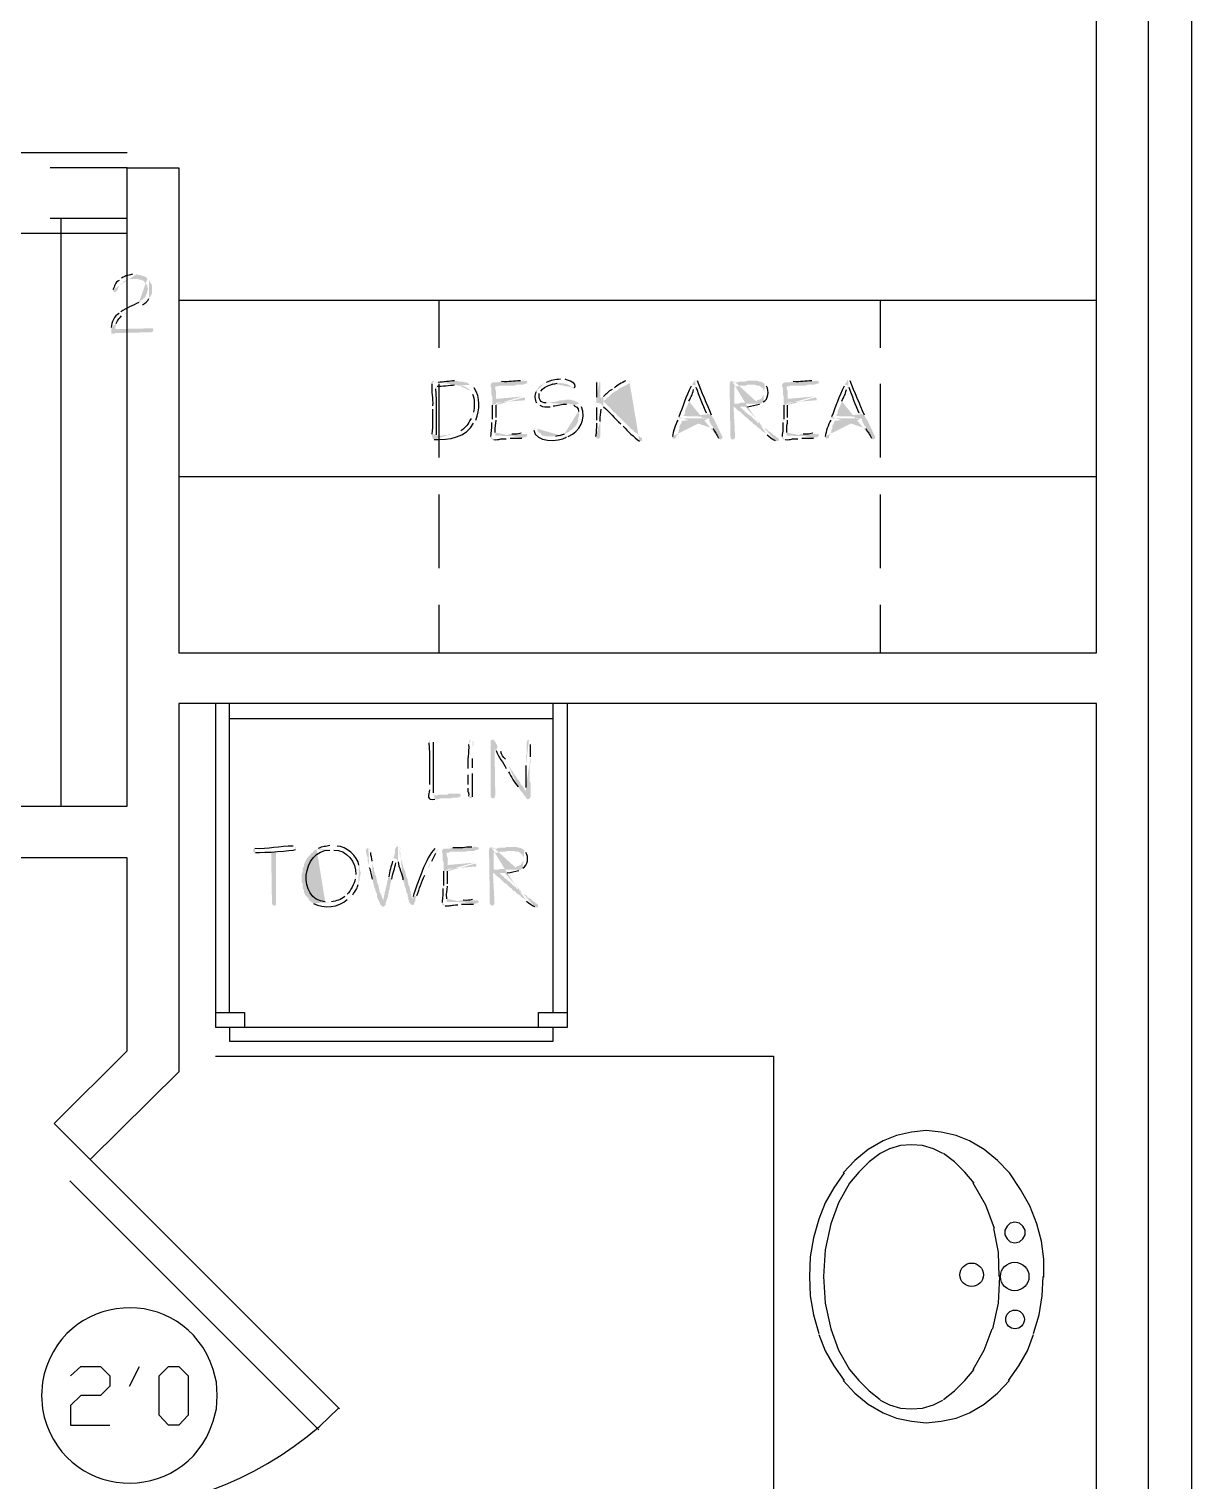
# Model space of a CAD drawing. Header units: inches. Extents: x -167 to 6071, y -6287 to -2731.
# Drawn here: x 1314.3 to 1393.4, y -5875 to -5776.1 of the extents above; entities that cross this region are included whole.
import ezdxf

# ---------------------------------------------------------------- set-up
doc = ezdxf.new("R2010")
doc.units = ezdxf.units.IN
doc.header["$LTSCALE"] = 96
doc.header["$MEASUREMENT"] = 0
doc.layers.add('PDF_Geometry', color=7, linetype='Continuous', true_color=0x4a4a4a)
doc.layers.add('PDF_Solid Fills', color=7, linetype='Continuous')

msp = doc.modelspace()

# ---------------------------------------------------------------- hatches: boundary and pattern name
at = {"layer": 'PDF_Solid Fills', "transparency": 33554559}
h = msp.add_hatch(color=256, dxfattribs=at)
h.paths.add_polyline_path([(1322.303, -5793.162), (1321.45, -5793.162), (1321.663, -5793.162), (1321.77, -5793.215), (1321.877, -5793.215), (1321.983, -5793.269), (1322.09, -5793.322), (1322.09, -5793.375), (1322.197, -5793.429), (1322.303, -5793.642), (1322.303, -5793.749), (1322.357, -5793.855), (1322.303, -5793.962), (1322.303, -5794.069), (1322.197, -5794.282), (1322.197, -5794.335), (1322.09, -5794.442), (1322.037, -5794.495), (1321.93, -5794.602), (1321.823, -5794.655), (1321.823, -5794.709), (1321.717, -5794.762)], flags=0)
h.paths.add_polyline_path([(1320.49, -5795.402), (1320.437, -5795.402), (1320.383, -5795.509)], flags=0)
h.paths.add_polyline_path([(1319.85, -5796.469), (1319.85, -5796.575), (1320.117, -5796.575), (1320.117, -5796.469), (1320.17, -5796.309), (1320.17, -5796.202)], flags=0)
h.paths.add_polyline_path([(1320.543, -5795.669), (1320.65, -5795.615), (1320.757, -5795.562), (1320.863, -5795.455), (1320.97, -5795.455), (1321.077, -5795.402), (1321.183, -5795.349), (1321.237, -5795.295), (1321.397, -5795.242), (1321.503, -5795.189), (1321.663, -5795.082), (1321.77, -5795.029), (1321.877, -5794.975), (1321.983, -5794.922)], flags=0)
h.paths.add_polyline_path([(1322.41, -5794.495), (1322.463, -5794.389), (1322.517, -5794.335), (1322.623, -5794.122), (1322.623, -5793.642), (1322.57, -5793.482), (1322.517, -5793.429), (1322.41, -5793.215)], flags=0)
h = msp.add_hatch(color=256, dxfattribs=at)
h.paths.add_polyline_path([(1321.45, -5792.842), (1321.29, -5792.842)], flags=0)
h.paths.add_polyline_path([(1320.543, -5793.109), (1320.49, -5793.162), (1320.383, -5793.269)], flags=0)
h.paths.add_polyline_path([(1319.957, -5793.909), (1320.01, -5794.015), (1320.117, -5794.069), (1320.17, -5794.015), (1320.277, -5793.909), (1320.277, -5793.855), (1320.33, -5793.749), (1320.383, -5793.695), (1320.383, -5793.642), (1320.437, -5793.589), (1320.543, -5793.482), (1320.65, -5793.429), (1320.703, -5793.322), (1320.81, -5793.269), (1320.863, -5793.269), (1320.97, -5793.215), (1321.077, -5793.162), (1322.303, -5793.162), (1322.25, -5793.055), (1322.037, -5792.949), (1321.93, -5792.949), (1321.823, -5792.895), (1321.717, -5792.895), (1321.557, -5792.842)], flags=0)
for points in [[(1322.57, -5796.522), (1320.117, -5796.575), (1319.85, -5796.575), (1319.85, -5796.895), (1320.063, -5796.895), (1320.117, -5796.842), (1322.517, -5796.789), (1322.57, -5796.789), (1322.677, -5796.735), (1322.73, -5796.682), (1322.677, -5796.575), (1322.677, -5796.522)], [(1363.53, -5800.095), (1363.103, -5800.095), (1362.997, -5800.149), (1362.623, -5800.149), (1362.463, -5800.202), (1362.197, -5800.202), (1364.223, -5800.255), (1364.17, -5800.202), (1364.063, -5800.149), (1363.957, -5800.149), (1363.797, -5800.095), (1363.69, -5800.095)], [(1350.943, -5801.375), (1350.783, -5801.375), (1350.623, -5801.429), (1350.357, -5801.429), (1350.25, -5801.482), (1350.143, -5801.482), (1350.037, -5801.535), (1349.877, -5801.535), (1349.77, -5801.589), (1349.45, -5801.589), (1351.637, -5801.589), (1351.53, -5801.535), (1351.423, -5801.482), (1351.317, -5801.429), (1351.21, -5801.429), (1351.103, -5801.375)], [(1345.77, -5824.522), (1345.663, -5824.575), (1345.663, -5828.362), (1345.717, -5828.469), (1345.823, -5828.522), (1345.93, -5828.469), (1345.93, -5828.415), (1345.983, -5828.309), (1345.93, -5825.109), (1346.143, -5825.002), (1346.09, -5824.895), (1345.983, -5824.682), (1345.93, -5824.629), (1345.877, -5824.522)], [(1343.423, -5828.202), (1342.783, -5828.202), (1342.73, -5828.255), (1342.143, -5828.255), (1342.037, -5828.309), (1341.77, -5828.309), (1343.637, -5828.309), (1343.583, -5828.202), (1343.53, -5828.202)], [(1347.157, -5831.829), (1346.73, -5831.829), (1346.623, -5831.882), (1346.25, -5831.882), (1346.09, -5831.935), (1345.823, -5831.935), (1347.85, -5831.989), (1347.797, -5831.935), (1347.69, -5831.882), (1347.583, -5831.882), (1347.423, -5831.829), (1347.317, -5831.829)], [(1331.05, -5832.149), (1330.73, -5832.149), (1330.783, -5835.669), (1330.837, -5835.775), (1330.943, -5835.829), (1331.05, -5835.775), (1331.05, -5835.669)]]:
    msp.add_hatch(color=256, dxfattribs=at).paths.add_polyline_path(points)
h = msp.add_hatch(color=256, dxfattribs=at)
h.paths.add_polyline_path([(1341.823, -5800.095), (1341.77, -5800.095), (1341.663, -5800.149), (1341.663, -5800.309)], flags=0)
h.paths.add_polyline_path([(1341.717, -5801.802), (1341.717, -5802.015)], flags=0)
h.paths.add_polyline_path([(1341.663, -5803.722), (1341.663, -5803.829), (1341.983, -5803.829), (1341.983, -5803.775)], flags=0)
h.paths.add_polyline_path([(1341.93, -5800.629), (1341.93, -5800.522), (1342.037, -5800.469)], flags=0)
h.paths.add_polyline_path([(1343.21, -5800.362), (1344.277, -5800.362), (1344.17, -5800.309), (1344.117, -5800.255), (1341.93, -5800.202), (1341.877, -5800.149)], flags=0)
h = msp.add_hatch(color=256, dxfattribs=at)
h.paths.add_polyline_path([(1344.277, -5800.362), (1343.21, -5800.362), (1343.263, -5800.362), (1343.423, -5800.415), (1343.53, -5800.415)], flags=0)
h.paths.add_polyline_path([(1344.33, -5800.789, 0.210954), (1343.53, -5800.415)], flags=0)
h.paths.add_polyline_path([(1344.33, -5800.789), (1344.437, -5801.002)], flags=0)
h.paths.add_polyline_path([(1344.49, -5802.229), (1344.49, -5802.335), (1344.437, -5802.442), (1344.33, -5802.655)], flags=0)
h.paths.add_polyline_path([(1343.637, -5803.509), (1343.53, -5803.562), (1343.423, -5803.562), (1343.317, -5803.615), (1343.157, -5803.669), (1343.05, -5803.722), (1342.837, -5803.722), (1342.73, -5803.775), (1342.517, -5803.775), (1342.357, -5803.829), (1341.663, -5803.829), (1341.717, -5803.989), (1341.717, -5804.042), (1341.823, -5804.095)], flags=0)
h.paths.add_polyline_path([(1344.49, -5802.975), (1344.543, -5802.869), (1344.597, -5802.869), (1344.65, -5802.762)], flags=0)
h.paths.add_polyline_path([(1344.543, -5800.575), (1344.437, -5800.522), (1344.437, -5800.469), (1344.383, -5800.415)], flags=0)
h = msp.add_hatch(color=256, dxfattribs=at)
h.paths.add_polyline_path([(1343.263, -5800.095), (1343.21, -5800.095)], flags=0)
h.paths.add_polyline_path([(1342.09, -5800.202), (1341.93, -5800.202), (1344.117, -5800.255), (1344.01, -5800.202), (1343.903, -5800.202), (1343.743, -5800.149), (1343.53, -5800.149), (1343.37, -5800.095)], flags=0)
h = msp.add_hatch(color=256, dxfattribs=at)
h.paths.add_polyline_path([(1348.01, -5800.042), (1347.85, -5800.095), (1347.69, -5800.095)], flags=0)
h.paths.add_polyline_path([(1346.41, -5800.149), (1346.303, -5800.149), (1346.197, -5800.202), (1345.823, -5800.202), (1345.717, -5800.255), (1345.663, -5800.362), (1345.663, -5800.469), (1345.717, -5800.575), (1345.717, -5801.002), (1345.77, -5801.162), (1345.77, -5801.375), (1346.037, -5801.322), (1346.037, -5800.789), (1345.983, -5800.682), (1345.983, -5800.469), (1346.143, -5800.469), (1346.25, -5800.415), (1347.263, -5800.415), (1347.423, -5800.362), (1347.85, -5800.362), (1347.957, -5800.309), (1348.01, -5800.309), (1348.117, -5800.255), (1348.17, -5800.255), (1348.17, -5800.202), (1348.117, -5800.095)], flags=0)
h = msp.add_hatch(color=256, dxfattribs=at)
h.paths.add_polyline_path([(1349.397, -5800.202), (1349.29, -5800.255), (1349.183, -5800.362), (1349.077, -5800.415), (1348.97, -5800.469), (1348.863, -5800.682), (1348.757, -5800.735), (1348.757, -5800.842)], flags=0)
h.paths.add_polyline_path([(1348.81, -5801.589), (1348.863, -5801.695), (1348.917, -5801.695), (1349.023, -5801.749)], flags=0)
h.paths.add_polyline_path([(1349.717, -5801.855), (1349.823, -5801.855), (1349.93, -5801.802)], flags=0)
h.paths.add_polyline_path([(1350.837, -5801.695), (1350.943, -5801.642), (1351.69, -5801.642), (1351.637, -5801.589), (1349.45, -5801.589)], flags=0)
h.paths.add_polyline_path([(1348.97, -5800.949), (1349.023, -5800.842), (1349.077, -5800.789)], flags=0)
h.paths.add_polyline_path([(1350.197, -5800.255), (1350.463, -5800.255)], flags=0)
h = msp.add_hatch(color=256, dxfattribs=at)
h.paths.add_polyline_path([(1350.463, -5799.989), (1350.41, -5799.989)], flags=0)
h.paths.add_polyline_path([(1349.45, -5800.202), (1349.397, -5800.202), (1350.463, -5800.255), (1350.623, -5800.255), (1350.73, -5800.309), (1350.837, -5800.309), (1351.05, -5800.415), (1351.157, -5800.522), (1351.21, -5800.522), (1351.21, -5800.575), (1351.317, -5800.629), (1351.37, -5800.575)], flags=0)
h.paths.add_polyline_path([(1350.73, -5799.989), (1350.57, -5799.989)], flags=0)
h = msp.add_hatch(color=256, dxfattribs=at)
h.paths.add_polyline_path([(1354.997, -5800.042), (1354.89, -5800.095), (1354.837, -5800.095)], flags=0)
h.paths.add_polyline_path([(1354.09, -5800.575), (1354.037, -5800.629), (1353.93, -5800.682)], flags=0)
h.paths.add_polyline_path([(1353.343, -5801.162), (1353.237, -5801.215), (1353.183, -5801.322), (1352.863, -5801.375), (1352.863, -5801.589), (1353.183, -5801.642), (1353.237, -5801.749), (1353.343, -5801.855)], flags=0)
h.paths.add_polyline_path([(1354.517, -5803.029), (1354.57, -5803.082), (1354.677, -5803.189)], flags=0)
h.paths.add_polyline_path([(1355.797, -5804.202), (1355.957, -5804.202), (1355.957, -5803.989), (1355.85, -5803.935), (1355.743, -5803.829), (1355.637, -5803.669), (1355.53, -5803.615), (1355.423, -5803.562), (1355.37, -5803.455), (1355.263, -5803.402), (1355.21, -5803.349), (1355.103, -5803.242), (1354.943, -5803.082), (1354.89, -5803.029), (1354.783, -5802.922), (1354.463, -5802.602), (1354.41, -5802.549), (1354.303, -5802.495), (1354.25, -5802.389), (1354.197, -5802.335), (1354.09, -5802.229), (1353.983, -5802.175), (1353.93, -5802.069), (1353.823, -5801.962), (1353.717, -5801.855), (1353.663, -5801.802), (1353.557, -5801.695), (1353.45, -5801.589), (1353.343, -5801.482), (1353.397, -5801.429), (1353.503, -5801.375), (1353.557, -5801.269), (1353.663, -5801.215), (1353.77, -5801.109), (1353.823, -5801.055), (1353.93, -5800.949), (1354.037, -5800.895), (1354.09, -5800.842), (1354.197, -5800.789), (1354.303, -5800.735), (1354.41, -5800.629), (1354.517, -5800.575), (1354.623, -5800.522), (1354.73, -5800.469), (1354.837, -5800.415), (1354.943, -5800.362), (1354.997, -5800.309), (1355.103, -5800.255), (1355.157, -5800.149), (1355.103, -5800.095)], flags=0)
h = msp.add_hatch(color=256, dxfattribs=at)
h.paths.add_polyline_path([(1352.97, -5800.095), (1352.863, -5800.149), (1352.863, -5800.202)], flags=0)
h.paths.add_polyline_path([(1352.863, -5801.215), (1352.863, -5801.375), (1353.183, -5801.322), (1353.183, -5801.269), (1353.13, -5801.162), (1353.13, -5800.202), (1353.077, -5800.149)], flags=0)
h = msp.add_hatch(color=256, dxfattribs=at)
h.paths.add_polyline_path([(1359.37, -5800.362), (1359.317, -5800.469)], flags=0)
h.paths.add_polyline_path([(1358.463, -5802.549), (1358.41, -5802.655), (1360.49, -5802.655), (1360.543, -5802.709), (1360.543, -5802.815), (1360.65, -5803.029), (1360.703, -5803.135), (1360.81, -5803.242), (1360.81, -5803.349)], flags=0)
h.paths.add_polyline_path([(1361.183, -5803.989), (1361.29, -5804.095), (1361.397, -5804.042), (1361.45, -5803.935), (1360.97, -5802.922), (1360.863, -5802.709), (1360.81, -5802.655), (1360.757, -5802.549), (1358.783, -5802.495), (1358.89, -5802.282), (1358.89, -5802.175), (1358.943, -5802.015), (1358.997, -5801.909), (1359.05, -5801.802), (1359.103, -5801.695), (1359.103, -5801.642), (1359.157, -5801.589), (1359.157, -5801.482)], flags=0)
h.paths.add_polyline_path([(1359.477, -5800.682), (1359.583, -5800.575), (1359.637, -5800.415)], flags=0)
h = msp.add_hatch(color=256, dxfattribs=at)
h.paths.add_polyline_path([(1359.583, -5800.042), (1359.53, -5800.095), (1359.53, -5800.149), (1359.423, -5800.255), (1359.37, -5800.362), (1359.637, -5800.415), (1359.637, -5800.522)], flags=0)
h.paths.add_polyline_path([(1360.33, -5802.282), (1360.383, -5802.389), (1358.783, -5802.495), (1360.757, -5802.549), (1360.703, -5802.442)], flags=0)
h.paths.add_polyline_path([(1359.743, -5800.095), (1359.69, -5800.042)], flags=0)
h = msp.add_hatch(color=256, dxfattribs=at)
h.paths.add_polyline_path([(1362.09, -5800.095), (1361.983, -5800.149), (1361.93, -5800.255), (1361.983, -5803.882), (1361.983, -5803.935), (1362.037, -5804.042), (1362.143, -5804.095), (1362.25, -5804.042), (1362.303, -5803.935), (1362.303, -5803.882), (1362.197, -5801.855), (1363.157, -5801.855)], flags=0)
h.paths.add_polyline_path([(1363.957, -5801.695), (1364.01, -5801.642), (1362.25, -5801.642), (1362.25, -5800.469), (1362.517, -5800.469), (1362.677, -5800.415), (1363.05, -5800.415), (1363.157, -5800.362), (1363.53, -5800.362), (1364.33, -5800.309), (1364.223, -5800.255), (1362.197, -5800.202), (1362.197, -5800.095)], flags=0)
h = msp.add_hatch(color=256, dxfattribs=at)
h.paths.add_polyline_path([(1364.33, -5800.309), (1363.53, -5800.362), (1363.637, -5800.362), (1363.797, -5800.415), (1363.903, -5800.415), (1364.01, -5800.469), (1364.063, -5800.522), (1364.17, -5800.575), (1364.223, -5800.682), (1364.277, -5800.789), (1364.277, -5801.002), (1364.223, -5801.109), (1364.17, -5801.162), (1364.117, -5801.269), (1364.063, -5801.322), (1363.957, -5801.375), (1363.797, -5801.429), (1363.797, -5801.482), (1363.637, -5801.482), (1363.53, -5801.535), (1363.317, -5801.535), (1363.21, -5801.589), (1362.677, -5801.589), (1362.57, -5801.642), (1362.25, -5801.642), (1364.117, -5801.642), (1364.117, -5801.589), (1364.223, -5801.535)], flags=0)
h.paths.add_polyline_path([(1364.437, -5800.469), (1364.383, -5800.362)], flags=0)
h = msp.add_hatch(color=256, dxfattribs=at)
h.paths.add_polyline_path([(1367.85, -5800.042), (1367.69, -5800.095), (1367.53, -5800.095)], flags=0)
h.paths.add_polyline_path([(1366.25, -5800.149), (1366.143, -5800.149), (1366.037, -5800.202), (1365.663, -5800.202), (1365.557, -5800.255), (1365.503, -5800.362), (1365.503, -5800.469), (1365.557, -5800.575), (1365.557, -5801.002), (1365.61, -5801.162), (1365.61, -5801.375), (1365.877, -5801.322), (1365.877, -5800.789), (1365.823, -5800.682), (1365.823, -5800.469), (1365.983, -5800.469), (1366.09, -5800.415), (1367.103, -5800.415), (1367.263, -5800.362), (1367.69, -5800.362), (1367.797, -5800.309), (1367.85, -5800.309), (1367.957, -5800.255), (1368.01, -5800.255), (1368.01, -5800.202), (1367.957, -5800.095)], flags=0)
h = msp.add_hatch(color=256, dxfattribs=at)
h.paths.add_polyline_path([(1369.77, -5800.362), (1369.717, -5800.469)], flags=0)
h.paths.add_polyline_path([(1368.863, -5802.549), (1368.81, -5802.655), (1370.89, -5802.655), (1370.943, -5802.709), (1370.943, -5802.815), (1370.997, -5802.922), (1371.05, -5803.029), (1371.103, -5803.135), (1371.21, -5803.242), (1371.21, -5803.349)], flags=0)
h.paths.add_polyline_path([(1371.583, -5803.989), (1371.637, -5804.042), (1371.69, -5804.095), (1371.797, -5804.042), (1371.85, -5803.935), (1371.37, -5802.922), (1371.317, -5802.815), (1371.263, -5802.709), (1371.21, -5802.655), (1371.157, -5802.549), (1369.183, -5802.495), (1369.29, -5802.282), (1369.29, -5802.175), (1369.343, -5802.015), (1369.45, -5801.802), (1369.503, -5801.695), (1369.503, -5801.642), (1369.557, -5801.589), (1369.557, -5801.482)], flags=0)
h.paths.add_polyline_path([(1369.877, -5800.682), (1369.983, -5800.575), (1370.037, -5800.415)], flags=0)
h = msp.add_hatch(color=256, dxfattribs=at)
h.paths.add_polyline_path([(1369.983, -5800.042), (1369.93, -5800.095), (1369.93, -5800.149), (1369.877, -5800.202), (1369.823, -5800.255), (1369.77, -5800.362), (1370.037, -5800.415), (1370.037, -5800.522)], flags=0)
h.paths.add_polyline_path([(1370.73, -5802.282), (1370.783, -5802.389), (1369.183, -5802.495), (1371.157, -5802.549), (1371.103, -5802.442)], flags=0)
h.paths.add_polyline_path([(1370.143, -5800.095), (1370.09, -5800.042)], flags=0)
h = msp.add_hatch(color=256, dxfattribs=at)
h.paths.add_polyline_path([(1347.85, -5801.162), (1346.037, -5801.322), (1345.77, -5801.375), (1345.77, -5801.749)], flags=0)
h.paths.add_polyline_path([(1345.77, -5802.709), (1345.77, -5802.815), (1345.717, -5802.922)], flags=0)
h.paths.add_polyline_path([(1345.663, -5803.882), (1345.663, -5803.989), (1345.77, -5804.095), (1345.877, -5804.095)], flags=0)
h.paths.add_polyline_path([(1346.73, -5804.042), (1346.837, -5804.042), (1346.997, -5803.989)], flags=0)
h.paths.add_polyline_path([(1347.797, -5803.989), (1347.957, -5803.935), (1348.063, -5803.935), (1348.117, -5803.882), (1345.983, -5803.829), (1345.983, -5803.615)], flags=0)
h.paths.add_polyline_path([(1346.037, -5802.762), (1346.037, -5802.602)], flags=0)
h.paths.add_polyline_path([(1346.037, -5801.749), (1346.037, -5801.589), (1347.85, -5801.429), (1348.01, -5801.429), (1348.01, -5801.322), (1347.957, -5801.215)], flags=0)
h = msp.add_hatch(color=256, dxfattribs=at)
h.paths.add_polyline_path([(1367.69, -5801.162), (1365.877, -5801.322), (1365.61, -5801.375), (1365.61, -5801.749)], flags=0)
h.paths.add_polyline_path([(1365.61, -5802.709), (1365.61, -5802.815), (1365.557, -5802.922)], flags=0)
h.paths.add_polyline_path([(1365.503, -5803.882), (1365.503, -5803.989), (1365.557, -5804.042), (1365.61, -5804.095), (1365.717, -5804.095)], flags=0)
h.paths.add_polyline_path([(1366.57, -5804.042), (1366.677, -5804.042), (1366.837, -5803.989)], flags=0)
h.paths.add_polyline_path([(1367.637, -5803.989), (1367.797, -5803.935), (1367.903, -5803.935), (1367.957, -5803.882), (1365.823, -5803.829), (1365.823, -5803.615)], flags=0)
h.paths.add_polyline_path([(1365.877, -5802.762), (1365.877, -5802.602)], flags=0)
h.paths.add_polyline_path([(1365.877, -5801.749), (1365.877, -5801.589), (1367.69, -5801.429), (1367.85, -5801.429), (1367.85, -5801.322), (1367.797, -5801.215)], flags=0)
h = msp.add_hatch(color=256, dxfattribs=at)
h.paths.add_polyline_path([(1351.69, -5801.642), (1350.943, -5801.642), (1351.103, -5801.695), (1351.21, -5801.695), (1351.317, -5801.749)], flags=0)
h.paths.add_polyline_path([(1351.637, -5802.175), (1351.69, -5802.282), (1351.69, -5802.495), (1351.637, -5802.602), (1351.637, -5802.815), (1351.53, -5803.029), (1351.477, -5803.135), (1351.37, -5803.242), (1351.317, -5803.295), (1351.21, -5803.402), (1351.103, -5803.455), (1350.997, -5803.562), (1350.89, -5803.615), (1350.783, -5803.669), (1350.677, -5803.722)], flags=0)
h.paths.add_polyline_path([(1350.09, -5803.882), (1349.717, -5803.882), (1350.943, -5803.882)], flags=0)
h.paths.add_polyline_path([(1351.85, -5801.855), (1351.743, -5801.749)], flags=0)
h = msp.add_hatch(color=256, dxfattribs=at)
h.paths.add_polyline_path([(1352.863, -5801.589), (1352.863, -5801.909)], flags=0)
h.paths.add_polyline_path([(1352.863, -5802.762), (1352.863, -5802.975)], flags=0)
h.paths.add_polyline_path([(1352.81, -5803.882), (1352.863, -5803.989), (1352.97, -5804.042), (1353.023, -5804.042), (1353.077, -5803.989), (1353.13, -5803.882), (1353.13, -5802.869)], flags=0)
h.paths.add_polyline_path([(1353.183, -5802.015), (1353.183, -5801.642)], flags=0)
h = msp.add_hatch(color=256, dxfattribs=at)
h.paths.add_polyline_path([(1363.157, -5801.855), (1362.197, -5801.855), (1362.303, -5801.909), (1362.41, -5802.015), (1362.517, -5802.122), (1362.623, -5802.175), (1362.837, -5802.389), (1362.89, -5802.442), (1362.997, -5802.549), (1363.103, -5802.602), (1363.21, -5802.709), (1363.263, -5802.762), (1363.37, -5802.869), (1363.477, -5802.922), (1363.53, -5803.029), (1363.637, -5803.082), (1363.743, -5803.135), (1363.797, -5803.242), (1363.903, -5803.295), (1363.957, -5803.349), (1364.063, -5803.402), (1364.117, -5803.509), (1364.223, -5803.562), (1364.33, -5803.615), (1364.49, -5803.775)], flags=0)
h.paths.add_polyline_path([(1365.023, -5804.149), (1365.077, -5804.202), (1365.237, -5804.202), (1365.29, -5804.095), (1365.237, -5803.989), (1365.13, -5803.935), (1365.023, -5803.829), (1364.917, -5803.775), (1364.81, -5803.669), (1364.757, -5803.615), (1364.65, -5803.562), (1364.543, -5803.509), (1364.49, -5803.402), (1364.277, -5803.295), (1364.17, -5803.189), (1364.063, -5803.135), (1364.01, -5803.029), (1363.903, -5802.975), (1363.797, -5802.922), (1363.743, -5802.815), (1363.637, -5802.762), (1363.583, -5802.709), (1363.477, -5802.602), (1363.423, -5802.549), (1363.317, -5802.442), (1363.21, -5802.389), (1363.103, -5802.282), (1362.997, -5802.229), (1362.943, -5802.122), (1362.837, -5802.069), (1362.73, -5801.962), (1362.623, -5801.855), (1362.997, -5801.855)], flags=0)
h = msp.add_hatch(color=256, dxfattribs=at)
h.paths.add_polyline_path([(1348.703, -5803.295), (1348.597, -5803.349), (1348.597, -5803.455)], flags=0)
h.paths.add_polyline_path([(1350.837, -5803.935), (1350.943, -5803.882), (1349.397, -5803.882), (1349.29, -5803.829), (1349.237, -5803.829), (1349.13, -5803.775), (1349.077, -5803.669), (1348.97, -5803.615), (1348.863, -5803.509), (1348.863, -5803.402), (1348.81, -5803.349)], flags=0)
h = msp.add_hatch(color=256, dxfattribs=at)
h.paths.add_polyline_path([(1358.41, -5802.655), (1358.41, -5802.762)], flags=0)
h.paths.add_polyline_path([(1358.037, -5803.882), (1358.037, -5803.989), (1358.143, -5804.042), (1358.197, -5804.042), (1358.303, -5803.935), (1358.303, -5803.829), (1358.41, -5803.722), (1358.463, -5803.509), (1358.463, -5803.455), (1358.517, -5803.349), (1358.517, -5803.189), (1358.623, -5802.975), (1358.677, -5802.869), (1358.677, -5802.815), (1360.49, -5802.655)], flags=0)
h = msp.add_hatch(color=256, dxfattribs=at)
h.paths.add_polyline_path([(1368.81, -5802.655), (1368.81, -5802.762)], flags=0)
h.paths.add_polyline_path([(1368.437, -5803.882), (1368.437, -5803.989), (1368.543, -5804.042), (1368.597, -5804.042), (1368.65, -5803.989), (1368.703, -5803.935), (1368.703, -5803.829), (1368.81, -5803.722), (1368.863, -5803.509), (1368.863, -5803.455), (1368.917, -5803.349), (1368.917, -5803.189), (1368.97, -5803.082), (1369.077, -5802.869), (1369.077, -5802.815), (1370.89, -5802.655)], flags=0)
h = msp.add_hatch(color=256, dxfattribs=at)
h.paths.add_polyline_path([(1347.957, -5803.669), (1347.743, -5803.669)], flags=0)
h.paths.add_polyline_path([(1347.103, -5803.722), (1346.943, -5803.722), (1346.837, -5803.775), (1346.357, -5803.775), (1346.197, -5803.829), (1345.983, -5803.829), (1348.117, -5803.882), (1348.17, -5803.829), (1348.117, -5803.722)], flags=0)
h = msp.add_hatch(color=256, dxfattribs=at)
h.paths.add_polyline_path([(1367.797, -5803.669), (1367.583, -5803.669)], flags=0)
h.paths.add_polyline_path([(1366.943, -5803.722), (1366.783, -5803.722), (1366.677, -5803.775), (1366.197, -5803.775), (1366.037, -5803.829), (1365.823, -5803.829), (1367.957, -5803.882), (1368.01, -5803.829), (1367.957, -5803.722)], flags=0)
h = msp.add_hatch(color=256, dxfattribs=at)
h.paths.add_polyline_path([(1341.61, -5824.522), (1341.503, -5824.575), (1341.45, -5824.735)], flags=0)
h.paths.add_polyline_path([(1341.503, -5827.562), (1341.503, -5827.935)], flags=0)
h.paths.add_polyline_path([(1341.877, -5828.575), (1342.09, -5828.575), (1342.25, -5828.522), (1342.943, -5828.522), (1343.05, -5828.469), (1343.423, -5828.469), (1343.53, -5828.415), (1343.583, -5828.415), (1343.637, -5828.309), (1341.77, -5828.309), (1341.77, -5828.149)], flags=0)
h.paths.add_polyline_path([(1341.77, -5824.682), (1341.717, -5824.575)], flags=0)
h = msp.add_hatch(color=256, dxfattribs=at)
h.paths.add_polyline_path([(1344.33, -5824.522), (1344.223, -5824.575), (1344.17, -5824.735), (1344.17, -5824.842)], flags=0)
h.paths.add_polyline_path([(1344.117, -5826.495), (1344.117, -5826.922)], flags=0)
h.paths.add_polyline_path([(1344.117, -5827.562), (1344.117, -5827.829)], flags=0)
h.paths.add_polyline_path([(1344.17, -5828.362), (1344.223, -5828.469), (1344.277, -5828.522), (1344.33, -5828.522), (1344.383, -5828.469), (1344.437, -5828.415)], flags=0)
h.paths.add_polyline_path([(1344.437, -5826.815), (1344.437, -5826.442)], flags=0)
h.paths.add_polyline_path([(1344.437, -5825.802), (1344.437, -5825.002), (1344.49, -5824.895), (1344.49, -5824.682), (1344.437, -5824.575)], flags=0)
h = msp.add_hatch(color=256, dxfattribs=at)
h.paths.add_polyline_path([(1346.143, -5825.002), (1345.93, -5825.109), (1345.93, -5825.162), (1346.037, -5825.269)], flags=0)
h.paths.add_polyline_path([(1346.73, -5826.495), (1346.783, -5826.602), (1346.89, -5826.709)], flags=0)
h.paths.add_polyline_path([(1347.53, -5827.722), (1347.637, -5827.882), (1347.743, -5828.042), (1348.063, -5828.042), (1348.01, -5827.935), (1347.957, -5827.882), (1347.85, -5827.669), (1347.743, -5827.615), (1347.637, -5827.402), (1347.583, -5827.295), (1347.477, -5827.189), (1347.423, -5827.082), (1347.37, -5826.975), (1347.263, -5826.869), (1347.21, -5826.762), (1347.157, -5826.655), (1347.103, -5826.655), (1346.997, -5826.442), (1346.943, -5826.389), (1346.89, -5826.282), (1346.783, -5826.069), (1346.73, -5825.962), (1346.677, -5825.855)], flags=0)
h.paths.add_polyline_path([(1346.357, -5825.322), (1346.303, -5825.215), (1346.25, -5825.109)], flags=0)
h = msp.add_hatch(color=256, dxfattribs=at)
h.paths.add_polyline_path([(1348.277, -5824.522), (1348.17, -5824.575), (1348.117, -5824.735), (1348.117, -5825.535), (1348.063, -5825.589), (1348.063, -5826.282)], flags=0)
h.paths.add_polyline_path([(1348.063, -5827.775), (1348.063, -5828.042), (1347.743, -5828.042), (1347.85, -5828.149), (1347.903, -5828.255), (1348.01, -5828.362), (1348.063, -5828.469), (1348.17, -5828.575), (1348.223, -5828.575), (1348.33, -5828.522), (1348.383, -5828.415), (1348.383, -5827.455), (1348.33, -5827.349), (1348.33, -5826.175), (1348.383, -5826.069), (1348.383, -5825.695)], flags=0)
h.paths.add_polyline_path([(1348.383, -5824.842), (1348.383, -5824.575)], flags=0)
h = msp.add_hatch(color=256, dxfattribs=at)
h.paths.add_polyline_path([(1332.277, -5831.775), (1332.223, -5831.775)], flags=0)
h.paths.add_polyline_path([(1329.61, -5831.935), (1329.503, -5831.989), (1329.503, -5832.095), (1329.557, -5832.202), (1329.663, -5832.202)], flags=0)
h.paths.add_polyline_path([(1332.383, -5831.989), (1332.437, -5831.882), (1332.383, -5831.829)], flags=0)
h = msp.add_hatch(color=256, dxfattribs=at)
h.paths.add_polyline_path([(1333.823, -5831.989), (1333.61, -5832.095), (1333.557, -5832.202), (1333.45, -5832.255), (1333.397, -5832.362), (1333.343, -5832.415), (1333.183, -5832.575), (1333.077, -5832.789), (1332.97, -5833.002), (1332.97, -5833.109), (1332.863, -5833.322), (1332.863, -5833.535), (1332.81, -5833.695), (1332.81, -5834.229), (1332.863, -5834.335), (1332.863, -5834.602), (1332.97, -5834.815), (1332.97, -5834.922), (1333.023, -5835.029), (1333.077, -5835.135), (1333.13, -5835.189), (1333.237, -5835.295), (1333.29, -5835.349), (1333.29, -5835.402), (1333.343, -5835.455), (1333.45, -5835.562), (1333.557, -5835.615), (1334.57, -5835.615), (1334.41, -5835.562)], flags=0)
h.paths.add_polyline_path([(1334.73, -5832.042), (1334.837, -5832.042)], flags=0)
h = msp.add_hatch(color=256, dxfattribs=at)
h.paths.add_polyline_path([(1334.837, -5831.722), (1334.73, -5831.722)], flags=0)
h.paths.add_polyline_path([(1333.93, -5831.935), (1333.823, -5831.989), (1334.837, -5832.042), (1334.997, -5832.042)], flags=0)
h.paths.add_polyline_path([(1336.49, -5833.695), (1336.49, -5833.909), (1336.437, -5834.015)], flags=0)
h.paths.add_polyline_path([(1335.903, -5835.029), (1335.85, -5835.082), (1335.743, -5835.189)], flags=0)
h.paths.add_polyline_path([(1334.837, -5835.562), (1334.73, -5835.562), (1334.57, -5835.615), (1333.557, -5835.615), (1333.61, -5835.669)], flags=0)
h.paths.add_polyline_path([(1335.903, -5835.402), (1336.01, -5835.349), (1336.01, -5835.295), (1336.117, -5835.242), (1336.223, -5835.135), (1336.277, -5835.082)], flags=0)
h.paths.add_polyline_path([(1336.65, -5834.389), (1336.703, -5834.282), (1336.703, -5834.175), (1336.757, -5834.069), (1336.757, -5833.855), (1336.81, -5833.695), (1336.81, -5833.535), (1336.757, -5833.375), (1336.757, -5833.162), (1336.703, -5833.055)], flags=0)
h.paths.add_polyline_path([(1335.21, -5831.775), (1335.103, -5831.775), (1334.997, -5831.722)], flags=0)
h = msp.add_hatch(color=256, dxfattribs=at)
h.paths.add_polyline_path([(1337.343, -5831.882), (1337.237, -5831.935), (1337.183, -5832.042), (1337.183, -5832.149), (1337.237, -5832.309), (1337.237, -5832.415), (1337.29, -5832.522), (1337.29, -5832.789), (1337.343, -5832.842), (1337.343, -5832.949), (1337.397, -5833.055), (1337.397, -5833.215)], flags=0)
h.paths.add_polyline_path([(1337.61, -5834.015), (1337.663, -5834.122), (1337.663, -5834.229), (1337.717, -5834.389), (1337.717, -5834.495), (1337.77, -5834.602), (1337.823, -5834.709), (1337.823, -5834.815), (1337.877, -5834.922), (1337.93, -5835.029), (1337.93, -5835.189), (1337.983, -5835.349), (1338.09, -5835.562), (1338.143, -5835.669), (1338.143, -5835.722), (1338.197, -5835.775), (1338.303, -5835.882), (1338.41, -5835.882), (1338.517, -5835.775), (1338.517, -5835.669), (1338.57, -5835.509), (1338.357, -5835.509), (1338.357, -5835.455), (1338.303, -5835.349), (1338.25, -5835.242), (1338.25, -5835.135), (1338.197, -5835.029), (1338.09, -5834.815), (1338.09, -5834.709), (1338.037, -5834.602), (1338.037, -5834.442), (1337.983, -5834.335), (1337.93, -5834.229), (1337.93, -5834.069), (1337.877, -5833.962), (1337.877, -5833.855), (1337.77, -5833.642), (1337.77, -5833.535), (1337.717, -5833.429), (1337.717, -5833.269), (1337.663, -5833.162), (1337.663, -5833.055), (1337.61, -5832.949), (1337.61, -5832.789)], flags=0)
h.paths.add_polyline_path([(1337.503, -5832.202), (1337.503, -5832.149), (1337.45, -5831.989), (1337.397, -5831.935)], flags=0)
h = msp.add_hatch(color=256, dxfattribs=at)
h.paths.add_polyline_path([(1339.37, -5831.775), (1339.317, -5831.775), (1339.21, -5831.882), (1339.157, -5831.989), (1339.157, -5832.255), (1339.103, -5832.362), (1339.103, -5832.469), (1339.05, -5832.575), (1339.317, -5832.682), (1339.317, -5832.735), (1339.37, -5832.842)], flags=0)
h.paths.add_polyline_path([(1339.69, -5834.069), (1339.743, -5834.175), (1339.797, -5834.282), (1339.797, -5834.442), (1339.85, -5834.549), (1339.903, -5834.709), (1339.903, -5834.815), (1339.957, -5834.975), (1340.01, -5835.029), (1340.01, -5835.189), (1340.063, -5835.295), (1340.063, -5835.402), (1340.117, -5835.509), (1340.17, -5835.669), (1340.223, -5835.722), (1340.33, -5835.775), (1340.437, -5835.775), (1340.437, -5835.722), (1340.543, -5835.509), (1340.543, -5835.349), (1340.33, -5835.349), (1340.277, -5835.189), (1340.277, -5835.082), (1340.223, -5834.975), (1340.223, -5834.869), (1340.17, -5834.762), (1340.17, -5834.602), (1340.117, -5834.495), (1340.063, -5834.389), (1340.063, -5834.282), (1340.01, -5834.175), (1340.01, -5834.015), (1339.957, -5833.909), (1339.903, -5833.802), (1339.903, -5833.695), (1339.85, -5833.589), (1339.85, -5833.482), (1339.743, -5833.269), (1339.637, -5832.842), (1339.583, -5832.682), (1339.53, -5832.575), (1339.53, -5832.415), (1339.477, -5832.362), (1339.477, -5832.042), (1339.53, -5831.935), (1339.477, -5831.829)], flags=0)
h = msp.add_hatch(color=256, dxfattribs=at)
h.paths.add_polyline_path([(1341.93, -5831.935), (1341.877, -5831.935)], flags=0)
h.paths.add_polyline_path([(1340.383, -5835.189), (1340.33, -5835.349), (1340.543, -5835.349), (1340.65, -5835.135)], flags=0)
h.paths.add_polyline_path([(1341.183, -5833.749), (1341.29, -5833.535), (1341.343, -5833.429), (1341.397, -5833.322), (1341.397, -5833.215), (1341.45, -5833.109), (1341.503, -5833.002), (1341.61, -5832.895), (1341.663, -5832.789)], flags=0)
h.paths.add_polyline_path([(1341.93, -5832.255), (1342.037, -5832.095), (1342.037, -5831.935)], flags=0)
h = msp.add_hatch(color=256, dxfattribs=at)
h.paths.add_polyline_path([(1344.703, -5831.775), (1344.543, -5831.829), (1344.383, -5831.829)], flags=0)
h.paths.add_polyline_path([(1343.103, -5831.882), (1342.997, -5831.882), (1342.89, -5831.935), (1342.517, -5831.935), (1342.41, -5831.989), (1342.357, -5832.095), (1342.357, -5832.202), (1342.41, -5832.309), (1342.41, -5832.735), (1342.463, -5832.895), (1342.463, -5833.109), (1342.73, -5833.055), (1342.73, -5832.522), (1342.677, -5832.415), (1342.677, -5832.202), (1342.837, -5832.202), (1342.943, -5832.149), (1343.957, -5832.149), (1344.117, -5832.095), (1344.543, -5832.095), (1344.65, -5832.042), (1344.703, -5832.042), (1344.81, -5831.989), (1344.863, -5831.989), (1344.863, -5831.935), (1344.81, -5831.829)], flags=0)
h = msp.add_hatch(color=256, dxfattribs=at)
h.paths.add_polyline_path([(1345.717, -5831.829), (1345.61, -5831.882), (1345.557, -5831.989), (1345.61, -5835.615), (1345.61, -5835.669), (1345.663, -5835.775), (1345.77, -5835.829), (1345.877, -5835.775), (1345.93, -5835.669), (1345.93, -5835.615), (1345.823, -5833.589), (1346.783, -5833.589)], flags=0)
h.paths.add_polyline_path([(1347.583, -5833.429), (1347.637, -5833.375), (1345.877, -5833.375), (1345.877, -5832.202), (1346.143, -5832.202), (1346.303, -5832.149), (1346.677, -5832.149), (1346.783, -5832.095), (1347.157, -5832.095), (1347.957, -5832.042), (1347.85, -5831.989), (1345.823, -5831.935), (1345.823, -5831.829)], flags=0)
h = msp.add_hatch(color=256, dxfattribs=at)
h.paths.add_polyline_path([(1347.957, -5832.042), (1347.157, -5832.095), (1347.263, -5832.095), (1347.423, -5832.149), (1347.53, -5832.149), (1347.637, -5832.202), (1347.69, -5832.255), (1347.797, -5832.309), (1347.85, -5832.415), (1347.903, -5832.522), (1347.903, -5832.735), (1347.85, -5832.842), (1347.797, -5832.895), (1347.743, -5833.002), (1347.69, -5833.055), (1347.583, -5833.109), (1347.423, -5833.162), (1347.423, -5833.215), (1347.263, -5833.215), (1347.157, -5833.269), (1346.943, -5833.269), (1346.837, -5833.322), (1346.303, -5833.322), (1346.197, -5833.375), (1345.877, -5833.375), (1347.743, -5833.375), (1347.743, -5833.322), (1347.85, -5833.269)], flags=0)
h.paths.add_polyline_path([(1348.063, -5832.202), (1348.01, -5832.095)], flags=0)
h = msp.add_hatch(color=256, dxfattribs=at)
h.paths.add_polyline_path([(1339.05, -5832.575), (1338.997, -5832.682), (1338.997, -5832.789)], flags=0)
h.paths.add_polyline_path([(1338.73, -5833.855), (1338.677, -5833.962), (1338.677, -5834.069), (1338.623, -5834.175), (1338.623, -5834.335), (1338.57, -5834.442), (1338.57, -5834.549), (1338.517, -5834.655), (1338.517, -5834.762), (1338.463, -5834.922), (1338.463, -5835.029), (1338.41, -5835.135), (1338.41, -5835.242), (1338.357, -5835.402), (1338.357, -5835.509), (1338.57, -5835.509), (1338.623, -5835.349), (1338.677, -5835.189), (1338.677, -5835.082), (1338.73, -5834.975), (1338.73, -5834.815), (1338.783, -5834.709), (1338.783, -5834.549), (1338.837, -5834.442), (1338.837, -5834.335), (1338.89, -5834.229), (1338.89, -5834.122), (1338.943, -5834.015)], flags=0)
h.paths.add_polyline_path([(1339.21, -5832.895), (1339.317, -5832.682)], flags=0)
h = msp.add_hatch(color=256, dxfattribs=at)
h.paths.add_polyline_path([(1344.543, -5832.895), (1342.73, -5833.055), (1342.463, -5833.109), (1342.463, -5833.482)], flags=0)
h.paths.add_polyline_path([(1342.463, -5834.442), (1342.463, -5834.549), (1342.41, -5834.655)], flags=0)
h.paths.add_polyline_path([(1342.357, -5835.615), (1342.357, -5835.722), (1342.41, -5835.775), (1342.463, -5835.829), (1342.57, -5835.829)], flags=0)
h.paths.add_polyline_path([(1343.423, -5835.775), (1343.53, -5835.775), (1343.69, -5835.722)], flags=0)
h.paths.add_polyline_path([(1344.49, -5835.722), (1344.65, -5835.669), (1344.757, -5835.669), (1344.81, -5835.615), (1342.677, -5835.562), (1342.677, -5835.349)], flags=0)
h.paths.add_polyline_path([(1342.73, -5834.495), (1342.73, -5834.335)], flags=0)
h.paths.add_polyline_path([(1342.73, -5833.482), (1342.73, -5833.322), (1344.543, -5833.162), (1344.703, -5833.162), (1344.703, -5833.055), (1344.65, -5832.949)], flags=0)
h = msp.add_hatch(color=256, dxfattribs=at)
h.paths.add_polyline_path([(1346.783, -5833.589), (1345.823, -5833.589), (1345.93, -5833.642), (1346.143, -5833.855), (1346.25, -5833.909), (1346.463, -5834.122), (1346.517, -5834.175), (1346.623, -5834.282), (1346.73, -5834.335), (1346.837, -5834.442), (1346.89, -5834.495), (1346.997, -5834.602), (1347.103, -5834.655), (1347.157, -5834.762), (1347.37, -5834.869), (1347.423, -5834.975), (1347.53, -5835.029), (1347.583, -5835.082), (1347.69, -5835.135), (1347.743, -5835.242), (1347.85, -5835.295), (1347.957, -5835.349), (1348.117, -5835.509)], flags=0)
h.paths.add_polyline_path([(1348.65, -5835.882), (1348.703, -5835.935), (1348.863, -5835.935), (1348.917, -5835.829), (1348.863, -5835.722), (1348.757, -5835.669), (1348.65, -5835.562), (1348.543, -5835.509), (1348.437, -5835.402), (1348.383, -5835.349), (1348.17, -5835.242), (1348.117, -5835.135), (1348.01, -5835.082), (1347.903, -5835.029), (1347.797, -5834.922), (1347.69, -5834.869), (1347.637, -5834.762), (1347.53, -5834.709), (1347.423, -5834.655), (1347.37, -5834.549), (1347.263, -5834.495), (1347.21, -5834.442), (1347.103, -5834.335), (1347.05, -5834.282), (1346.943, -5834.175), (1346.837, -5834.122), (1346.73, -5834.015), (1346.623, -5833.962), (1346.57, -5833.855), (1346.463, -5833.802), (1346.357, -5833.695), (1346.25, -5833.589), (1346.623, -5833.589)], flags=0)
h = msp.add_hatch(color=256, dxfattribs=at)
h.paths.add_polyline_path([(1344.65, -5835.402), (1344.437, -5835.402)], flags=0)
h.paths.add_polyline_path([(1343.797, -5835.455), (1343.637, -5835.455), (1343.53, -5835.509), (1343.05, -5835.509), (1342.89, -5835.562), (1342.677, -5835.562), (1344.81, -5835.615), (1344.863, -5835.562), (1344.81, -5835.455)], flags=0)

# ---------------------------------------------------------------- linework, layer by layer
at = {"layer": 'PDF_Geometry', "color": 7}
for points in [[(1213.93, -5829.055), (1320.917, -5829.055), (1320.917, -5785.589), (1324.437, -5785.589), (1324.437, -5818.602), (1386.89, -5818.602), (1386.89, -5581.109), (1242.943, -5581.109)], [(1238.943, -6048.575), (1320.917, -6048.575), (1320.917, -5902.282), (1317.717, -5899.082), (1320.17, -5896.575), (1324.437, -5900.842), (1324.437, -5994.069), (1386.89, -5994.069), (1386.89, -5822.069), (1324.437, -5822.069), (1324.437, -5847.135), (1318.41, -5853.109), (1315.957, -5850.655), (1320.917, -5845.695), (1320.917, -5832.575), (1258.943, -5832.575)], [(1318.41, -5853.109), (1335.37, -5870.069)], [(1317.023, -5854.549), (1333.983, -5871.509)]]:
    msp.add_lwpolyline(points, dxfattribs=at)
msp.add_lwpolyline([(1391.903, -5581.109), (1390.41, -5581.109), (1390.41, -6048.575), (1393.397, -6048.575), (1393.397, -5581.109)], close=True, dxfattribs=at)
at = {"layer": 'PDF_Geometry'}
for points in [[(1320.917, -5784.575), (1240.437, -5784.575)], [(1320.917, -5785.589), (1315.69, -5785.589)], [(1320.917, -5789.055), (1315.69, -5789.055)], [(1316.437, -5829.055), (1316.437, -5789.055)], [(1320.917, -5790.069), (1240.437, -5790.069)], [(1324.437, -5794.602), (1386.89, -5794.602)], [(1342.143, -5794.602), (1342.143, -5797.855)], [(1372.17, -5794.602), (1372.17, -5797.855)], [(1342.143, -5800.309), (1342.143, -5805.322)], [(1372.17, -5800.309), (1372.17, -5805.322)], [(1324.437, -5806.602), (1386.89, -5806.602)], [(1342.143, -5807.829), (1342.143, -5812.842)], [(1372.17, -5807.829), (1372.17, -5812.842)], [(1342.143, -5815.349), (1342.143, -5818.602)], [(1372.17, -5815.349), (1372.17, -5818.602)], [(1327.903, -5843.082), (1327.903, -5822.069)], [(1349.93, -5843.082), (1349.93, -5822.069)], [(1327.903, -5823.082), (1349.93, -5823.082)], [(1326.943, -5843.082), (1328.917, -5843.082), (1328.917, -5844.095)], [(1348.917, -5844.095), (1348.917, -5843.082), (1350.89, -5843.082)], [(1327.903, -5844.095), (1327.903, -5845.055), (1349.93, -5845.055), (1349.93, -5844.095)], [(1326.943, -5846.069), (1364.917, -5846.069), (1364.917, -5930.549), (1360.437, -5930.549), (1360.437, -5934.069), (1364.917, -5934.069)], [(1383.317, -5861.109), (1383.317, -5859.882), (1383.157, -5858.655), (1382.837, -5857.482), (1382.357, -5856.255), (1381.717, -5855.135), (1380.97, -5854.015), (1380.17, -5853.162), (1379.263, -5852.415), (1378.25, -5851.829), (1377.343, -5851.455), (1376.33, -5851.242), (1375.317, -5851.135), (1374.303, -5851.242), (1373.29, -5851.455), (1372.383, -5851.829), (1371.37, -5852.415), (1370.463, -5853.162), (1369.663, -5854.015)], [(1376.437, -5852.682), (1375.797, -5852.362), (1375.05, -5852.149), (1374.303, -5852.095), (1373.557, -5852.149), (1372.81, -5852.362), (1372.17, -5852.682), (1371.423, -5853.269), (1370.73, -5853.962), (1370.09, -5854.709), (1369.343, -5856.042), (1368.81, -5857.482), (1368.437, -5859.242), (1368.33, -5861.055), (1368.437, -5862.869), (1368.81, -5864.629), (1369.343, -5866.069), (1370.09, -5867.402), (1370.73, -5868.149), (1371.423, -5868.842), (1372.17, -5869.429)], [(1378.57, -5854.709), (1377.93, -5853.962), (1377.237, -5853.269), (1376.49, -5852.682)], [(1369.717, -5854.015), (1369.023, -5855.029), (1368.437, -5856.042), (1368.01, -5857.162), (1367.637, -5858.442), (1367.423, -5859.722), (1367.37, -5861.055), (1367.423, -5862.389), (1367.637, -5863.669), (1368.01, -5864.949)], [(1379.957, -5857.802), (1379.37, -5856.202), (1378.517, -5854.709)], [(1380.277, -5861.055), (1380.223, -5859.402), (1379.903, -5857.802)], [(1379.85, -5864.629), (1380.223, -5862.869), (1380.33, -5861.055)], [(1382.623, -5864.949), (1382.997, -5863.669), (1383.21, -5862.389), (1383.263, -5861.055)], [(1378.517, -5867.402), (1379.263, -5866.069), (1379.797, -5864.629)], [(1368.01, -5865.002), (1368.437, -5866.122), (1369.023, -5867.135), (1369.717, -5868.149)], [(1380.917, -5868.149), (1381.61, -5867.135), (1382.197, -5866.122), (1382.623, -5865.002)], [(1317.077, -5867.829), (1317.77, -5867.189), (1319.103, -5867.189), (1319.743, -5867.829), (1319.743, -5868.522), (1319.103, -5869.162), (1317.77, -5869.162), (1317.077, -5869.855), (1317.077, -5871.189), (1319.743, -5871.189)], [(1321.077, -5868.522), (1321.77, -5867.189)], [(1326.783, -5870.922), (1326.997, -5870.069), (1327.05, -5869.162), (1326.997, -5868.255), (1326.783, -5867.402)], [(1376.49, -5869.429), (1377.237, -5868.842), (1377.93, -5868.149), (1378.57, -5867.402)], [(1315.157, -5868.255), (1315.103, -5869.162), (1315.157, -5870.069)], [(1369.663, -5868.149), (1370.463, -5869.002), (1371.37, -5869.749), (1372.383, -5870.335), (1373.29, -5870.709), (1374.303, -5870.922), (1375.317, -5871.029), (1376.33, -5870.922), (1377.343, -5870.709), (1378.25, -5870.335), (1379.263, -5869.749), (1380.17, -5869.002), (1380.97, -5868.149)], [(1372.17, -5869.482), (1372.81, -5869.802), (1373.557, -5870.015), (1374.303, -5870.069), (1375.05, -5870.015), (1375.797, -5869.802), (1376.437, -5869.482)]]:
    msp.add_lwpolyline(points, dxfattribs=at)
for points in [[(1350.89, -5822.069), (1326.943, -5822.069), (1326.943, -5844.095), (1350.89, -5844.095)], [(1381.343, -5857.375), (1381.023, -5857.429), (1380.81, -5857.642), (1380.65, -5857.909), (1380.65, -5858.229), (1380.81, -5858.495), (1381.023, -5858.709), (1381.343, -5858.762), (1381.663, -5858.709), (1381.877, -5858.495), (1382.037, -5858.229), (1382.037, -5857.909), (1381.877, -5857.642), (1381.663, -5857.429)], [(1323.743, -5871.189), (1323.103, -5870.495), (1323.103, -5867.829), (1323.743, -5867.189), (1324.437, -5867.189), (1325.077, -5867.829), (1325.077, -5870.495), (1324.437, -5871.189)]]:
    msp.add_lwpolyline(points, close=True, dxfattribs=at)
msp.add_lwpolyline([(1301.503, -5870.015), (1302.783, -5871.242, 0.371843), (1334.037, -5871.242), (1335.317, -5870.015)], format="xyb", dxfattribs=at)
for centre, radius in [((1378.404, -5860.947), 0.798), ((1381.335, -5861.064), 0.969), ((1381.355, -5863.985), 0.637)]:
    msp.add_circle(centre, radius, dxfattribs=at)
for points in [[(1320.383, -5793.269), (1320.078, -5793.376), (1320.104, -5793.679), (1319.957, -5793.909)], [(1321.29, -5792.842), (1320.898, -5792.956), (1320.913, -5792.89), (1320.543, -5793.109)], [(1321.983, -5794.922), (1322.135, -5794.799), (1322.337, -5794.695), (1322.41, -5794.495)], [(1320.383, -5795.509), (1320.065, -5795.656), (1319.854, -5796.139), (1319.85, -5796.469)], [(1321.717, -5794.762), (1321.321, -5794.985), (1320.867, -5795.135), (1320.49, -5795.402)], [(1320.17, -5796.202), (1320.3, -5795.868), (1320.446, -5795.845), (1320.543, -5795.669)], [(1341.663, -5800.309), (1341.623, -5800.929), (1341.745, -5801.21), (1341.717, -5801.802)], [(1342.037, -5800.469), (1342.351, -5800.466), (1342.9, -5800.406), (1343.21, -5800.362)], [(1343.21, -5800.095), (1342.833, -5800.107), (1342.468, -5800.192), (1342.09, -5800.202)], [(1347.69, -5800.095), (1347.206, -5800.112), (1346.952, -5800.18), (1346.41, -5800.149)], [(1349.077, -5800.789), (1349.404, -5800.406), (1349.762, -5800.369), (1350.197, -5800.255)], [(1350.41, -5799.989), (1350.08, -5799.999), (1349.75, -5800.064), (1349.45, -5800.202)], [(1351.37, -5800.575), (1351.622, -5800.223), (1350.942, -5800.065), (1350.73, -5799.989)], [(1352.863, -5800.202), (1352.863, -5800.54), (1352.863, -5800.878), (1352.863, -5801.215)], [(1354.837, -5800.095), (1354.654, -5800.209), (1354.206, -5800.433), (1354.09, -5800.575)], [(1359.317, -5800.469), (1358.944, -5801.181), (1358.761, -5801.84), (1358.463, -5802.549)], [(1360.703, -5802.442), (1360.397, -5801.655), (1360.027, -5800.894), (1359.743, -5800.095)], [(1364.223, -5801.535), (1364.561, -5801.357), (1364.654, -5800.781), (1364.437, -5800.469)], [(1367.53, -5800.095), (1367.046, -5800.112), (1366.792, -5800.18), (1366.25, -5800.149)], [(1369.717, -5800.469), (1369.344, -5801.181), (1369.161, -5801.84), (1368.863, -5802.549)], [(1371.103, -5802.442), (1370.796, -5801.655), (1370.427, -5800.894), (1370.143, -5800.095)], [(1341.983, -5803.775), (1341.954, -5802.799), (1342.047, -5801.551), (1341.93, -5800.629)], [(1344.437, -5801.002), (1344.576, -5801.279), (1344.586, -5801.927), (1344.49, -5802.229)], [(1344.65, -5802.762), (1344.937, -5802.061), (1344.984, -5801.223), (1344.543, -5800.575)], [(1348.757, -5800.842), (1348.648, -5801.044), (1348.63, -5801.419), (1348.81, -5801.589)], [(1349.45, -5801.589), (1349.009, -5801.607), (1348.942, -5801.315), (1348.97, -5800.949)], [(1353.93, -5800.682), (1353.689, -5800.803), (1353.551, -5801.003), (1353.343, -5801.162)], [(1359.157, -5801.482), (1359.338, -5801.103), (1359.388, -5801.102), (1359.477, -5800.682)], [(1359.637, -5800.522), (1359.854, -5801.097), (1360.073, -5801.72), (1360.33, -5802.282)], [(1369.557, -5801.482), (1369.738, -5801.103), (1369.788, -5801.103), (1369.877, -5800.682)], [(1370.037, -5800.522), (1370.254, -5801.097), (1370.473, -5801.72), (1370.73, -5802.282)], [(1341.717, -5802.015), (1341.706, -5802.618), (1341.752, -5803.124), (1341.663, -5803.722)], [(1345.77, -5801.749), (1345.77, -5802.069), (1345.77, -5802.389), (1345.77, -5802.709)], [(1346.037, -5802.602), (1346.037, -5802.318), (1346.037, -5802.033), (1346.037, -5801.749)], [(1349.023, -5801.749), (1349.309, -5801.927), (1349.374, -5801.836), (1349.717, -5801.855)], [(1349.93, -5801.802), (1350.239, -5801.807), (1350.52, -5801.65), (1350.837, -5801.695)], [(1350.943, -5803.882), (1351.75, -5803.558), (1352.19, -5802.672), (1351.85, -5801.855)], [(1351.317, -5801.749), (1351.398, -5801.852), (1351.673, -5801.892), (1351.637, -5802.175)], [(1352.863, -5801.909), (1352.863, -5802.193), (1352.863, -5802.478), (1352.863, -5802.762)], [(1353.13, -5802.869), (1353.099, -5802.433), (1353.182, -5802.359), (1353.183, -5802.015)], [(1353.343, -5801.855), (1353.76, -5802.205), (1354.102, -5802.654), (1354.517, -5803.029)], [(1363.157, -5801.855), (1363.436, -5801.849), (1363.686, -5801.717), (1363.957, -5801.695)], [(1365.61, -5801.749), (1365.61, -5802.069), (1365.61, -5802.389), (1365.61, -5802.709)], [(1365.877, -5802.602), (1365.877, -5802.318), (1365.877, -5802.033), (1365.877, -5801.749)], [(1341.823, -5804.095), (1342.788, -5804.138), (1344.034, -5803.94), (1344.49, -5802.975)], [(1344.33, -5802.655), (1344.128, -5803.098), (1344.005, -5803.208), (1343.637, -5803.509)], [(1345.717, -5802.922), (1345.734, -5803.349), (1345.702, -5803.486), (1345.663, -5803.882)], [(1345.983, -5803.615), (1345.951, -5803.151), (1346.026, -5803.111), (1346.037, -5802.762)], [(1352.863, -5802.975), (1352.884, -5803.414), (1352.847, -5803.496), (1352.81, -5803.882)], [(1354.677, -5803.189), (1355.032, -5803.549), (1355.387, -5803.915), (1355.797, -5804.202)], [(1358.41, -5802.762), (1358.237, -5803.097), (1358.086, -5803.528), (1358.037, -5803.882)], [(1360.81, -5803.349), (1360.926, -5803.576), (1361.069, -5803.761), (1361.183, -5803.989)], [(1365.557, -5802.922), (1365.574, -5803.349), (1365.542, -5803.486), (1365.503, -5803.882)], [(1365.823, -5803.615), (1365.791, -5803.151), (1365.865, -5803.111), (1365.877, -5802.762)], [(1368.81, -5802.762), (1368.637, -5803.097), (1368.486, -5803.528), (1368.437, -5803.882)], [(1371.21, -5803.349), (1371.326, -5803.575), (1371.469, -5803.761), (1371.583, -5803.989)], [(1345.877, -5804.095), (1346.352, -5804.129), (1346.232, -5804.012), (1346.73, -5804.042)], [(1346.997, -5803.989), (1347.263, -5803.989), (1347.53, -5803.989), (1347.797, -5803.989)], [(1347.743, -5803.669), (1347.4, -5803.725), (1347.542, -5803.734), (1347.103, -5803.722)], [(1348.597, -5803.455), (1348.712, -5804.319), (1350.267, -5804.261), (1350.837, -5803.935)], [(1350.677, -5803.722), (1350.492, -5803.815), (1350.285, -5803.805), (1350.09, -5803.882)], [(1364.49, -5803.775), (1364.606, -5803.886), (1364.873, -5804.097), (1365.023, -5804.149)], [(1365.717, -5804.095), (1366.192, -5804.129), (1366.072, -5804.012), (1366.57, -5804.042)], [(1366.837, -5803.989), (1367.103, -5803.989), (1367.37, -5803.989), (1367.637, -5803.989)], [(1367.583, -5803.669), (1367.239, -5803.725), (1367.382, -5803.734), (1366.943, -5803.722)], [(1326.783, -5867.402), (1324.809, -5861.393), (1316.303, -5861.952), (1315.157, -5868.255)], [(1315.157, -5870.069), (1316.302, -5876.371), (1324.808, -5876.932), (1326.783, -5870.922)]]:
    msp.add_open_spline(points, degree=3, dxfattribs=at)
at = {"layer": 'PDF_Geometry', "color": 7}
for points in [[(1341.45, -5824.735), (1341.558, -5825.612), (1341.48, -5826.648), (1341.503, -5827.562)], [(1341.77, -5828.149), (1341.77, -5826.993), (1341.77, -5825.838), (1341.77, -5824.682)], [(1344.17, -5824.842), (1344.193, -5825.46), (1344.077, -5825.834), (1344.117, -5826.495)], [(1348.383, -5825.695), (1348.383, -5825.411), (1348.383, -5825.127), (1348.383, -5824.842)], [(1344.437, -5826.442), (1344.437, -5826.229), (1344.437, -5826.015), (1344.437, -5825.802)], [(1346.037, -5825.269), (1346.183, -5825.703), (1346.546, -5826.08), (1346.73, -5826.495)], [(1346.677, -5825.855), (1346.474, -5825.681), (1346.443, -5825.575), (1346.357, -5825.322)], [(1344.117, -5826.922), (1344.117, -5827.135), (1344.117, -5827.349), (1344.117, -5827.562)], [(1344.437, -5828.415), (1344.437, -5827.882), (1344.437, -5827.349), (1344.437, -5826.815)], [(1346.89, -5826.709), (1347.037, -5827.003), (1347.312, -5827.489), (1347.53, -5827.722)], [(1348.063, -5826.282), (1348.063, -5826.78), (1348.063, -5827.278), (1348.063, -5827.775)], [(1341.503, -5827.935), (1341.452, -5828.326), (1341.281, -5828.655), (1341.877, -5828.575)], [(1344.117, -5827.829), (1344.094, -5828.277), (1344.193, -5827.914), (1344.17, -5828.362)], [(1332.223, -5831.775), (1331.326, -5831.76), (1330.496, -5831.988), (1329.61, -5831.935)], [(1329.663, -5832.202), (1330.258, -5832.207), (1332.129, -5832.111), (1332.383, -5831.989)], [(1334.41, -5835.562), (1332.498, -5835.439), (1332.779, -5832.003), (1334.73, -5832.042)], [(1334.73, -5831.722), (1334.468, -5831.815), (1334.203, -5831.757), (1333.93, -5831.935)], [(1334.997, -5832.042), (1335.849, -5831.994), (1336.536, -5832.883), (1336.49, -5833.695)], [(1336.703, -5833.055), (1336.633, -5832.455), (1335.812, -5831.757), (1335.21, -5831.775)], [(1341.877, -5831.935), (1341.26, -5832.511), (1340.663, -5834.371), (1340.383, -5835.189)], [(1344.383, -5831.829), (1343.9, -5831.846), (1343.646, -5831.913), (1343.103, -5831.882)], [(1337.61, -5832.789), (1337.604, -5832.583), (1337.499, -5832.403), (1337.503, -5832.202)], [(1338.997, -5832.789), (1338.902, -5833.157), (1338.776, -5833.468), (1338.73, -5833.855)], [(1338.943, -5834.015), (1338.984, -5833.636), (1339.16, -5833.274), (1339.21, -5832.895)], [(1339.37, -5832.842), (1339.38, -5833.175), (1339.709, -5833.741), (1339.69, -5834.069)], [(1341.663, -5832.789), (1341.752, -5832.611), (1341.841, -5832.433), (1341.93, -5832.255)], [(1347.85, -5833.269), (1348.188, -5833.09), (1348.28, -5832.513), (1348.063, -5832.202)], [(1336.437, -5834.015), (1336.418, -5834.287), (1336.119, -5834.839), (1335.903, -5835.029)], [(1337.397, -5833.215), (1337.51, -5833.471), (1337.512, -5833.757), (1337.61, -5834.015)], [(1340.65, -5835.135), (1340.809, -5834.669), (1340.973, -5834.209), (1341.183, -5833.749)], [(1342.463, -5833.482), (1342.463, -5833.802), (1342.463, -5834.122), (1342.463, -5834.442)], [(1342.73, -5834.335), (1342.73, -5834.051), (1342.73, -5833.767), (1342.73, -5833.482)], [(1346.783, -5833.589), (1347.062, -5833.583), (1347.312, -5833.45), (1347.583, -5833.429)], [(1336.277, -5835.082), (1336.444, -5834.823), (1336.549, -5834.73), (1336.65, -5834.389)], [(1342.41, -5834.655), (1342.427, -5835.082), (1342.396, -5835.219), (1342.357, -5835.615)], [(1342.677, -5835.349), (1342.645, -5834.884), (1342.719, -5834.845), (1342.73, -5834.495)], [(1333.61, -5835.669), (1334.292, -5836.028), (1335.342, -5835.959), (1335.903, -5835.402)], [(1335.743, -5835.189), (1335.499, -5835.417), (1335.155, -5835.506), (1334.837, -5835.562)], [(1342.57, -5835.829), (1343.046, -5835.863), (1342.926, -5835.745), (1343.423, -5835.775)], [(1343.69, -5835.722), (1343.957, -5835.722), (1344.223, -5835.722), (1344.49, -5835.722)], [(1344.437, -5835.402), (1344.094, -5835.458), (1344.235, -5835.467), (1343.797, -5835.455)], [(1348.117, -5835.509), (1348.232, -5835.62), (1348.5, -5835.831), (1348.65, -5835.882)]]:
    msp.add_open_spline(points, degree=3, dxfattribs=at)

doc.saveas('drawing.dxf')
